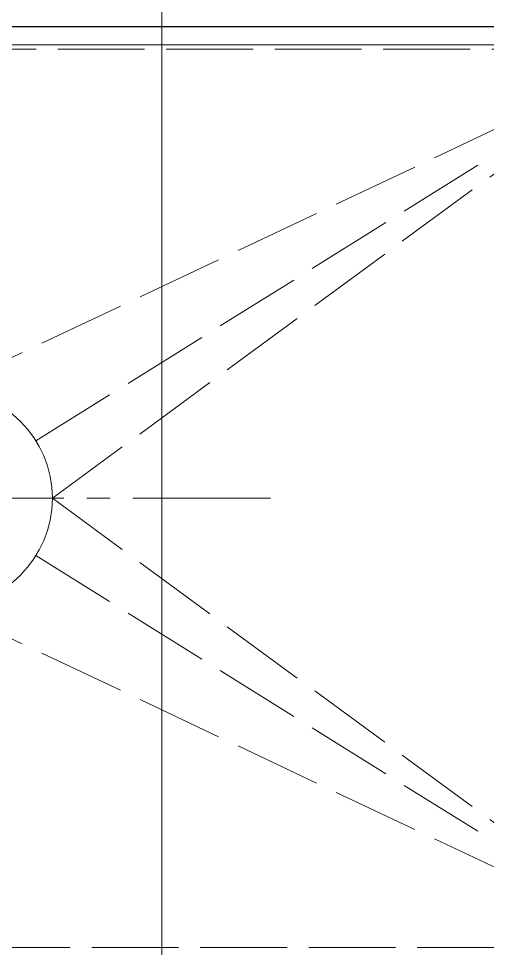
# Model space of a CAD drawing. Header units: millimetres. Extents: x 163705 to 1616509, y 81827 to 302547.
# Drawn here: x 205330 to 205978, y 152186 to 153471 of the extents above; entities that cross this region are included whole.
import ezdxf

# ---------------------------------------------------------------- set-up
doc = ezdxf.new("R2010")
doc.units = ezdxf.units.MM
doc.header["$LTSCALE"] = 10
doc.linetypes.add('ACAD_ISO02W100', pattern=[15, 12, -3])
doc.linetypes.add('CENTER2', pattern=[28.575, 19.05, -3.175, 3.175, -3.175])
for name, color, linetype, lineweight in [('1-中心线', 1, 'CENTER2', 0), ('1-建筑轮廓', 7, 'Continuous', 20), ('1-虚线', 8, 'ACAD_ISO02W100', 0), ('1-设备轮廓', 2, 'Continuous', 18)]:
    doc.layers.add(name, color=color, linetype=linetype, lineweight=lineweight)

# ---------------------------------------------------------------- blocks, each defined once
blk = doc.blocks.new('G$C5C029050')
blk.add_line((23818.6, 77039.4), (23818.6, 9039.4))
blk = doc.blocks.new('G$CFDCBCB0A')
blk.add_lwpolyline([(250, 0), (250, 5000), (4250, 5000), (4250, 0)], close=True)
blk.add_circle((3248.5, 4373.5), 150)
at = {"layer": '1-中心线'}
blk.add_line((3700.3, 4373.5), (2796.7, 4373.5), dxfattribs=at)
at = {"layer": '1-虚线'}
for p, q in [((3248.5, 4523.5), (4244, 4994)), ((3375.8, 4452.8), (4244, 4994)), ((3398.5, 4373.5), (4244, 4994)), ((3398.5, 4373.5), (4244, 3753)), ((3375.8, 4294.2), (4244, 3753)), ((3248.5, 4223.5), (4244, 3753)), ((2253, 3753), (4244, 3753))]:
    blk.add_line(p, q, dxfattribs=at)
blk.add_lwpolyline([(256, 6), (256, 4994), (4244, 4994), (4244, 6)], close=True, dxfattribs=at)
blk = doc.blocks.new('A$C5a2f2e4f')
at = {"layer": '1-设备轮廓'}
blk.add_blockref('G$CFDCBCB0A', (2553, 7375.1), dxfattribs=at)
blk = doc.blocks.new('A$C9ac03513')
blk.add_lwpolyline([(2008.2, 178), (2008.2, 10878), (2008.2, 10878), (2008.2, 16278), (9108.2, 16278), (9108.2, 10678), (4808.2, 10678), (4808.2, 178), (2008.2, 178)])

msp = doc.modelspace()

# ---------------------------------------------------------------- block references
for name, p in [('A$C5a2f2e4f', (199424.833, 141059.499)), ('A$C9ac03513', (197419.609, 142781.632))]:
    msp.add_blockref(name, p)
at = {"layer": '1-建筑轮廓'}
msp.add_blockref('G$C5C029050', (181709.24, 95820.209), dxfattribs=at)

doc.saveas('drawing.dxf')
